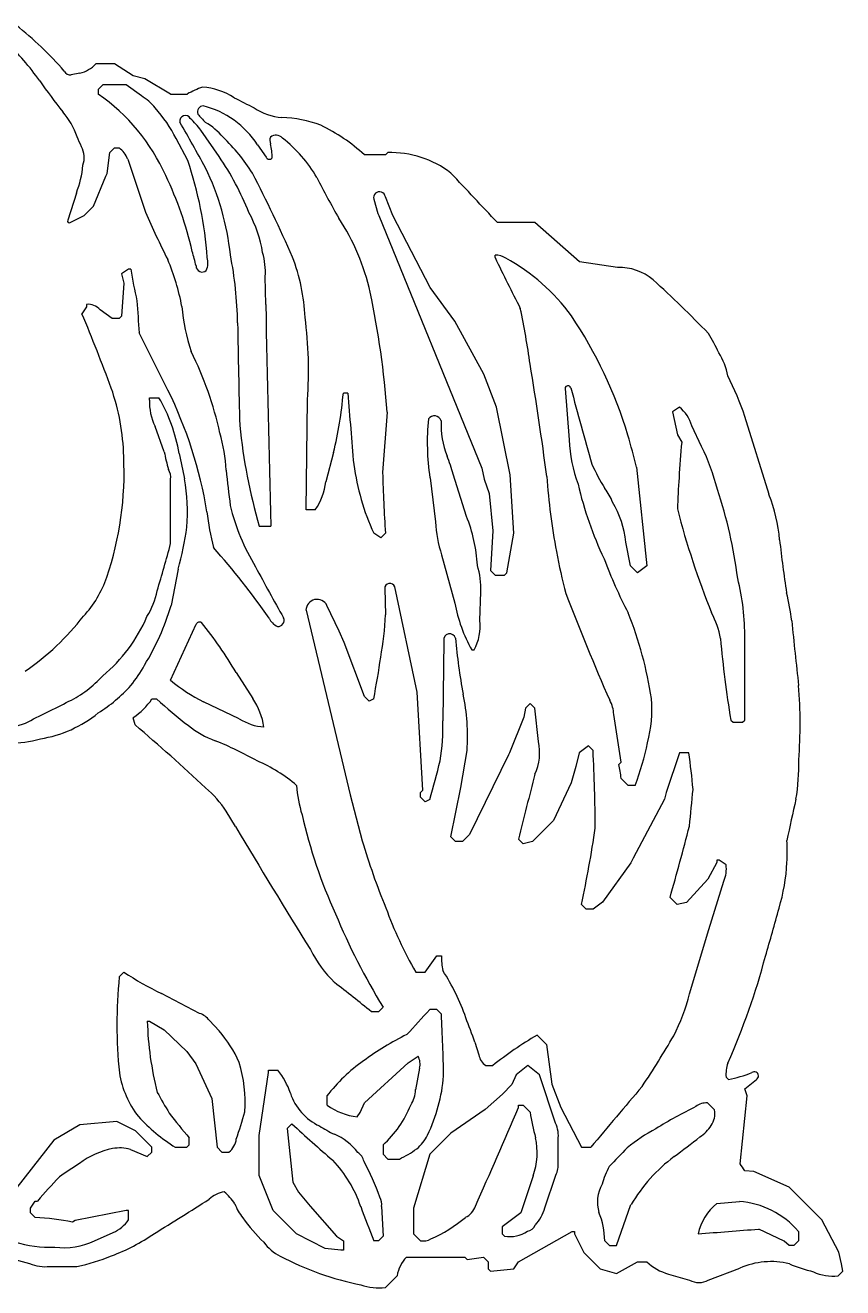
# Model space of a CAD drawing. Extents: x -1480 to 3301, y -477 to 1672.
# Drawn here: x 2815 to 3301, y 827 to 1577 of the extents above; entities that cross this region are included whole.
import ezdxf

# ---------------------------------------------------------------- set-up
doc = ezdxf.new("R2010")
doc.units = 0
doc.header["$MEASUREMENT"] = 0
doc.layers.add('WHITE', color=7, linetype='CONTINUOUS')

msp = doc.modelspace()

# ---------------------------------------------------------------- linework, layer by layer
at = {"layer": 'WHITE', "linetype": 'Continuous'}
for p, q in [((2868.5, 1554.09), (2857.4, 1554.09)), ((2879.45, 1546.87), (2868.5, 1554.09)), ((2847.87, 1548.49), (2842.7, 1547.52)), ((2886.42, 1545.23), (2879.45, 1546.87)), ((2901.79, 1536.05), (2886.42, 1545.23)), ((2861.56, 1541.6), (2858.79, 1538.83)), ((2858.79, 1538.83), (2858.79, 1536.05)), ((2875.43, 1541.6), (2861.56, 1541.6)), ((2884.38, 1535.09), (2875.43, 1541.6)), ((2911.97, 1496.63), (2905.09, 1509.69)), ((2930.6, 1499.06), (2919.83, 1514.62)), ((2864.06, 1489.03), (2865.72, 1501.37)), ((2865.72, 1501.37), (2868.5, 1504.15)), ((2868.5, 1504.15), (2871.27, 1504.15)), ((2953.49, 1505.98), (2958.6, 1498.69)), ((3030.8, 1501.37), (3029.41, 1499.99)), ((2876.25, 1497.55), (2886.92, 1466.02)), ((3029.41, 1499.99), (3016.93, 1499.99)), ((2856.01, 1469.47), (2863.36, 1487.36)), ((2863.36, 1487.36), (2864.06, 1489.03)), ((2845.79, 1477.35), (2840.75, 1461.14)), ((3022.47, 1473.63), (3024.97, 1465.17)), ((3033.85, 1464.06), (3029.41, 1475.02)), ((2842.14, 1459.76), (2850.46, 1463.92)), ((2850.46, 1463.92), (2856.01, 1469.47)), ((3024.97, 1465.17), (3025.53, 1464.06)), ((3025.53, 1464.06), (3086.76, 1313.84)), ((3056.1, 1421.16), (3033.85, 1464.06)), ((3118.19, 1459.76), (3096, 1459.76)), ((3144.82, 1436.51), (3118.19, 1459.76)), ((3094.61, 1438.95), (3094.61, 1440.34)), ((3167.45, 1433.19), (3144.82, 1436.51)), ((2876.82, 1432.01), (2872.66, 1429.24)), ((2872.66, 1429.24), (2874.04, 1423.69)), ((2878.21, 1432.01), (2876.82, 1432.01)), ((2958.35, 1411.21), (2958.01, 1427.69)), ((2874.04, 1423.69), (2872.66, 1404.27)), ((3070.71, 1401.28), (3056.1, 1421.16)), ((2851.85, 1411.2), (2851.85, 1409.82)), ((2851.85, 1409.82), (2849.08, 1405.66)), ((2867.11, 1402.88), (2859.83, 1408)), ((2871.27, 1402.88), (2867.11, 1402.88)), ((2872.66, 1404.27), (2871.27, 1402.88)), ((3087.95, 1369.73), (3070.71, 1401.28)), ((2900.15, 1360.27), (2883.14, 1394.33)), ((3095.46, 1350.06), (3087.95, 1369.73)), ((3007.21, 1358.49), (3004.44, 1358.49)), ((3136.22, 1361.27), (3138.75, 1330.65)), ((2889.3, 1355.72), (2894.85, 1355.72)), ((2889.3, 1354.33), (2889.3, 1355.72)), ((2982.25, 1289.13), (2983.16, 1354.54)), ((3103.68, 1309.89), (3095.46, 1350.06)), ((3204.2, 1350.17), (3200.03, 1347.39)), ((3030.47, 1347.13), (3027.78, 1311.24)), ((3200.03, 1347.39), (3203.09, 1333.66)), ((3257.46, 1298.18), (3243.15, 1344.59)), ((2898.01, 1323.55), (2892.55, 1338.7)), ((3217.38, 1326.73), (3211.62, 1339.04)), ((3203.09, 1333.66), (3205.58, 1329.36)), ((2998.62, 1323.11), (2994, 1305.78)), ((3086.76, 1313.84), (3088.23, 1307.26)), ((3178.74, 1314.54), (3184.78, 1255.84)), ((2901.79, 1269.07), (2901.79, 1307.26)), ((3055.96, 1308.17), (3059.18, 1281.92)), ((3077.59, 1285.24), (3069.79, 1310.25)), ((3088.23, 1307.26), (3091.19, 1298.8)), ((3105.71, 1275.26), (3103.68, 1309.89)), ((3091.19, 1298.8), (3093.22, 1276.65)), ((2987.79, 1289.13), (2982.25, 1289.13)), ((2954.5, 1279.42), (2961.44, 1279.42)), ((3026.64, 1272.49), (3022.47, 1275.26)), ((3029.41, 1275.26), (3026.64, 1272.49)), ((3093.22, 1276.65), (3091.83, 1253.07)), ((3101.54, 1251.68), (3105.71, 1275.26)), ((3175.07, 1255.84), (3172.42, 1269.96)), ((3062.86, 1262.48), (3070.68, 1233.78)), ((2906.33, 1253.96), (2902.07, 1232.21)), ((3091.83, 1253.07), (3094.61, 1250.29)), ((3179.23, 1251.68), (3175.07, 1255.84)), ((3184.78, 1255.84), (3179.23, 1251.68)), ((3094.61, 1250.29), (3100.16, 1250.29)), ((3100.16, 1250.29), (3101.54, 1251.68)), ((3029.05, 1242.32), (3029.41, 1226.71)), ((3048.3, 1180.82), (3034.96, 1243.35)), ((3085.65, 1223.41), (3086.13, 1240.44)), ((3001.94, 1217.14), (2994.73, 1232.26)), ((2982.25, 1229.48), (3008.47, 1119.84)), ((2901.79, 1187.87), (2917.05, 1221.16)), ((3005, 1210.34), (3001.94, 1217.14)), ((3016.93, 1178.16), (3005, 1210.34)), ((3064.09, 1211.45), (3063.57, 1163.81)), ((3243.04, 1164.28), (3243.04, 1212.58)), ((3080.74, 1205.9), (3082.12, 1205.9)), ((2940.71, 1192.44), (2950.57, 1176.97)), ((3019.7, 1175.38), (3016.93, 1178.16)), ((3051.61, 1122.67), (3048.3, 1180.82)), ((2890.69, 1176.77), (2893.47, 1176.77)), ((2942.57, 1165.01), (2921.35, 1175.07)), ((3022.47, 1176.77), (3019.7, 1175.38)), ((3112.64, 1171.22), (3111.81, 1165.95)), ((3115.42, 1174), (3112.64, 1171.22)), ((3118.19, 1171.22), (3115.42, 1174)), ((3120.39, 1151.45), (3118.19, 1171.22)), ((2880.7, 1161.37), (2879.59, 1165.67)), ((3111.81, 1165.95), (3103.21, 1144.73)), ((3169.52, 1139.32), (3165.17, 1167.58)), ((3234.71, 1164.28), (3236.1, 1162.9)), ((3236.1, 1162.9), (3241.65, 1162.9)), ((3241.65, 1162.9), (3243.04, 1164.28)), ((3150.1, 1149.03), (3144.55, 1144.86)), ((3152.87, 1146.25), (3150.1, 1149.03)), ((3074.38, 1124.11), (3077.96, 1146.21)), ((3102.65, 1143.62), (3079.35, 1096.31)), ((3103.21, 1144.73), (3102.65, 1143.62)), ((3144.55, 1144.86), (3142.67, 1136.66)), ((3204.2, 1144.86), (3196.36, 1121.16)), ((3209.74, 1144.86), (3204.2, 1144.86)), ((3142.67, 1136.66), (3139.9, 1126.95)), ((3168.13, 1137.93), (3169.52, 1139.32)), ((3139.9, 1126.95), (3129.29, 1104.64)), ((3173.68, 1125.44), (3169.52, 1129.6)), ((3177.84, 1125.44), (3173.68, 1125.44)), ((3008.47, 1119.84), (3015.58, 1092.56)), ((3050.22, 1121.28), (3051.61, 1122.67)), ((3050.22, 1118.51), (3050.22, 1121.28)), ((3052.99, 1115.73), (3050.22, 1118.51)), ((3068.25, 1094.93), (3074.38, 1124.11)), ((3196.36, 1121.16), (3195.38, 1117.24)), ((2940.4, 1100.93), (2934.88, 1110.08)), ((3055.77, 1117.12), (3052.99, 1115.73)), ((3195.38, 1117.24), (3176.73, 1082.3)), ((3129.29, 1104.64), (3116.8, 1092.15)), ((3079.35, 1096.31), (3075.19, 1092.15)), ((3071.03, 1092.15), (3068.25, 1094.93)), ((3075.19, 1092.15), (3071.03, 1092.15)), ((3111.25, 1090.76), (3108.48, 1093.54)), ((3116.8, 1092.15), (3111.25, 1090.76)), ((3176.73, 1082.3), (3175.34, 1079.53)), ((3226.39, 1081.05), (3226.39, 1079.67)), ((3227.78, 1081.05), (3226.39, 1081.05)), ((3231.94, 1078.28), (3227.78, 1081.05)), ((3175.34, 1079.53), (3158.42, 1056.08)), ((3226.39, 1079.67), (3221.16, 1069.74)), ((3221.16, 1069.74), (3208.5, 1055.81)), ((3221.64, 1039.89), (3230.61, 1068.49)), ((3202.81, 1054.7), (3198.65, 1058.86)), ((3148.71, 1051.92), (3145.93, 1054.7)), ((3152.87, 1051.92), (3148.71, 1051.92)), ((3158.42, 1056.08), (3152.87, 1051.92)), ((3208.5, 1055.81), (3202.81, 1054.7)), ((3210.26, 1001.59), (3221.64, 1039.89)), ((3052.99, 1014.47), (3059.93, 1024.18)), ((3059.93, 1024.18), (3062.7, 1024.18)), ((2874.04, 1014.47), (2871.27, 1011.69)), ((3047.44, 1014.47), (3052.99, 1014.47)), ((2919.04, 989.97), (2896.31, 1001.84)), ((3025.25, 990.89), (3021.09, 990.89)), ((3028.02, 993.66), (3025.25, 990.89)), ((3059.93, 992.27), (3055.77, 992.27)), ((3062.7, 989.5), (3059.93, 992.27)), ((2887.92, 985.34), (2889.3, 985.34)), ((2889.3, 985.34), (2897.9, 980.13)), ((2930.55, 979.56), (2924.85, 985.69)), ((2897.9, 980.13), (2911.5, 967.3)), ((3119.58, 977.01), (3125.13, 971.47)), ((3082.6, 972.82), (3085.06, 965.43)), ((3125.13, 971.47), (3128.46, 947.98)), ((2911.5, 967.3), (2916.71, 960.1)), ((2916.71, 960.1), (2926.2, 939.47)), ((3016.93, 936.79), (3043.03, 960.7)), ((3043.03, 960.7), (3048.83, 964.53)), ((2954.5, 917.36), (2960.05, 954.82)), ((2960.05, 956.21), (2965.6, 956.21)), ((2960.05, 954.82), (2960.05, 956.21)), ((3049.69, 957.41), (3047.41, 944.68)), ((3089.06, 958.98), (3093.22, 958.98)), ((3107.09, 953.43), (3104.6, 947.74)), ((3114.03, 958.98), (3107.09, 953.43)), ((3120.96, 953.43), (3114.03, 958.98)), ((3130.53, 924.72), (3120.96, 953.43)), ((3104.6, 947.74), (3099.07, 941.99)), ((3128.46, 947.98), (3133.73, 934.15)), ((3233.33, 950.66), (3231.94, 952.04)), ((3243.04, 945.11), (3249.97, 950.66)), ((3244.42, 940.95), (3243.04, 945.11)), ((2926.2, 939.47), (2929.53, 910.43)), ((2994.73, 940.95), (2994.73, 935.4)), ((3099.07, 941.99), (3088.76, 932.97)), ((3240.26, 900.72), (3244.42, 940.95)), ((3012.76, 928.46), (3014.47, 931.02)), ((3014.47, 931.02), (3016.93, 936.79)), ((3088.76, 932.97), (3068.25, 918.75)), ((3108.48, 935.4), (3111.25, 935.4)), ((3108.48, 934.01), (3108.48, 935.4)), ((3111.25, 935.4), (3115.42, 931.24)), ((3133.73, 934.15), (3145.93, 910.43)), ((3225, 932.62), (3220.84, 936.79)), ((2847.76, 923.7), (2832.43, 914.59)), ((2869.88, 925.69), (2847.76, 923.7)), ((2880.98, 920.14), (2869.88, 925.69)), ((2973.92, 924.3), (2971.15, 921.53)), ((2890.69, 910.43), (2880.98, 920.14)), ((2912.89, 911.82), (2912.89, 915.98)), ((2954.5, 893.78), (2954.5, 917.36)), ((2971.15, 921.53), (2974.41, 889.74)), ((3068.25, 918.75), (3055.77, 906.27)), ((2832.43, 914.59), (2801.91, 875.75)), ((2877.9, 909.06), (2887.92, 904.88)), ((2887.92, 904.88), (2890.69, 907.65)), ((2890.69, 907.65), (2890.69, 910.43)), ((2904.56, 910.43), (2911.5, 910.43)), ((2911.5, 910.43), (2912.89, 911.82)), ((2929.53, 910.43), (2932.31, 907.65)), ((2932.31, 907.65), (2936.47, 907.65)), ((3028.02, 911.82), (3028.02, 906.27)), ((3132.06, 901.42), (3132.06, 914.88)), ((3145.93, 910.43), (3151.48, 910.43)), ((3028.02, 906.27), (3030.8, 903.49)), ((3030.8, 903.49), (3037.73, 903.49)), ((3055.77, 906.27), (3046.06, 874.36)), ((2962.82, 872.97), (2954.5, 893.78)), ((3117.28, 893.5), (3109.87, 871.59)), ((3124.14, 874.52), (3130.71, 893.95)), ((3248.48, 896.02), (3243.04, 896.56)), ((3269.39, 886.85), (3248.48, 896.02)), ((2974.41, 889.74), (2977.76, 883.86)), ((3288.81, 867.43), (3269.39, 886.85)), ((2818.56, 874.36), (2821.33, 878.52)), ((2821.33, 878.52), (2822.72, 878.52)), ((2977.76, 883.86), (2984.68, 875.46)), ((3226.39, 877.14), (3239.84, 878.26)), ((2818.56, 871.59), (2818.56, 874.36)), ((2821.33, 868.81), (2818.56, 871.59)), ((2875.43, 872.97), (2845.02, 866.89)), ((2876.82, 872.97), (2875.43, 872.97)), ((2876.82, 867.43), (2876.82, 872.97)), ((2976.7, 859.1), (2962.82, 872.97)), ((2984.68, 875.46), (3000.28, 857.72)), ((3027.21, 875.18), (3028.02, 857.72)), ((3046.06, 874.36), (3046.06, 859.1)), ((3109.87, 871.59), (3098.77, 863.26)), ((3166.74, 852.17), (3175.42, 876.38)), ((2845.02, 866.89), (2843.53, 866.04)), ((3098.77, 863.26), (3098.77, 859.1)), ((3298.94, 848.14), (3288.81, 867.43)), ((2856.5, 854.96), (2867.58, 859.81)), ((2993.57, 850.42), (2976.7, 859.1)), ((3000.28, 857.72), (3004.44, 854.94)), ((3028.02, 857.72), (3025.25, 854.94)), ((3046.06, 859.1), (3050.22, 854.94)), ((3098.77, 859.1), (3100.16, 857.72)), ((3108.48, 842.46), (3140.39, 860.49)), ((3140.39, 860.49), (3141.77, 860.49)), ((3141.77, 860.49), (3141.77, 859.1)), ((3141.77, 859.1), (3147.32, 848)), ((3266.41, 854.62), (3251.36, 861.88)), ((3274.94, 860.49), (3274.94, 854.94)), ((3003.05, 849.39), (2993.57, 850.42)), ((3004.44, 849.39), (3003.05, 849.39)), ((3004.44, 854.94), (3004.44, 849.39)), ((3025.25, 854.94), (3022.47, 854.94)), ((3147.32, 848), (3157.03, 838.29)), ((3159.81, 854.94), (3162.58, 852.17)), ((3162.58, 852.17), (3166.74, 852.17)), ((3269.39, 852.17), (3266.41, 854.62)), ((3272.17, 852.17), (3269.39, 852.17)), ((3274.94, 854.94), (3272.17, 852.17)), ((3300.45, 841.18), (3298.94, 848.14)), ((3041.89, 845.23), (3076.57, 845.23)), ((3076.57, 845.23), (3077.96, 843.84)), ((3077.96, 843.84), (3087.67, 845.23)), ((3087.67, 845.23), (3090.45, 842.46)), ((3090.45, 842.46), (3090.45, 838.29)), ((3105.71, 838.29), (3108.48, 842.46)), ((3166.74, 835.52), (3179.23, 842.46)), ((3179.23, 842.46), (3184.78, 842.46)), ((3301.3, 836.91), (3300.45, 841.18)), ((2829.9, 839.68), (2846.1, 839.68)), ((3029.41, 827.2), (3036.35, 834.13)), ((3090.45, 838.29), (3091.83, 836.91)), ((3091.83, 836.91), (3105.71, 838.29)), ((3157.03, 838.29), (3166.74, 835.52)), ((3197.69, 835.13), (3210.29, 831.52)), ((3221.38, 831.55), (3240.16, 838.64)), ((3298.53, 834.13), (3301.3, 836.91))]:
    msp.add_line(p, q, dxfattribs=at)
for centre, radius, start, end in [((2681.2, 1412.84), 208.63, 41.03698, 51.89323), ((2689.2, 1448.35), 165.25, 35.36311, 45.98541), ((2842.87, 1567.92), 20.06, 284.44228, 316.40656), ((2842.06, 1551.23), 3.77, 202.05184, 279.69742), ((3314.99, 1892.95), 602.4, 215.40002, 217.58598), ((2938.45, 1488.32), 54.81, 108.83515, 119.17328), ((2918.32, 1501.6), 38.67, 56.81106, 86.38946), ((2792.28, 1440.06), 116.77, 24.05145, 55.28592), ((2867.37, 1507), 32.84, 39.56945, 58.80523), ((2904.28, 1743.61), 207.58, 269.31157, 272.05795), ((4055.32, 3723.43), 2457.41, 242.99501, 243.30515), ((2806.52, 1497.61), 41.78, 18.2868, 41.89008), ((2823.41, 1467.43), 91.96, 27.35276, 41.12715), ((2910.54, 1520.13), 3.28, 26.42209, 192.73879), ((2921.27, 1525.5), 3.62, 90.96488, 200.17911), ((3076.35, 1668.07), 214, 222.22423, 224.0494), ((2907.63, 1476.08), 54.75, 33.11189, 75.64393), ((2971.18, 1558.05), 36.05, 236.63099, 264.82706), ((1496.01, 711.99), 1625.97, 28.68225, 29.77372), ((2879.34, 1484.11), 50.7, 36.99844, 47.67439), ((2900.58, 1482.36), 42.95, 40.92419, 59.25435), ((2966.02, 1451.68), 70.5, 69.26598, 88.44539), ((2946.43, 1424.14), 103.55, 47.09305, 64.51603), ((2680.72, 1434.56), 182.16, 22.68335, 24.7163), ((2855.28, 1429.86), 112.02, 31.92949, 46.04548), ((2966.73, 1508.57), 5.96, 160.98764, 200.22775), ((2964.41, 1506.29), 5.37, 43.59468, 128.15295), ((2915.8, 1443.7), 84.56, 30.41249, 51.62645), ((2837.12, 1498.43), 13.3, 339.77811, 28.64919), ((2862.29, 1492.18), 14.96, 21.04211, 53.12236), ((2931.41, 1498.95), 30.67, 358.61748, 14.27205), ((3032.38, 1442.07), 59.32, 52.59945, 91.5328), ((2792.14, 1498.46), 57.65, 338.52221, 355.39664), ((2695.55, 1423.39), 228.48, 3.90679, 18.6976), ((2790.61, 1403.48), 169.51, 21.53714, 34.32414), ((2960.46, 1499.35), 1.97, 199.44264, 324.74608), ((2703.14, 1393.89), 217.08, 12.98938, 25.59189), ((2783.83, 1424.62), 154.31, 5.92049, 26.04714), ((2307.68, 1151.05), 726.16, 23.38986, 27.74426), ((3464.97, 1728.24), 534.08, 206.91191, 209.8555), ((-17233.73, -17558.11), 27838.41, 43.090459, 43.173491), ((3025.9, 1474.55), 3.54, 7.5993, 195.02056), ((3336.45, 1658.39), 488.97, 203.16758, 206.82071), ((2886.73, 1431.28), 70.53, 8.6863, 29.21076), ((2841.55, 1460.56), 0.993, 143.90615, 306.09385), ((2888.53, 1388.37), 135.28, 12.81742, 33.16192), ((2482.88, 1326.76), 447.08, 13.87999, 15.02733), ((2714.8, 1396.52), 226.82, 0.91874, 11.18793), ((2917.81, 1430.47), 40.3, 356.04164, 16.53219), ((3095.43, 1430.91), 9.46, 53.9879, 94.97442), ((2780.5, 1386.63), 130.06, 10.30343, 23.15357), ((2920.49, 1433.99), 3.6, 179.64491, 313.82452), ((2913.63, 1435.83), 10.36, 334.65381, 17.60699), ((2870.09, 1398.69), 111.72, 2.45939, 21.33218), ((4806.59, 2273.66), 1904.64, 205.9926, 207.00536), ((3046.39, 1336.95), 115.35, 35.71936, 61.74598), ((3168.08, 1401.11), 32.09, 50.25056, 91.11594), ((3121.14, 1468.56), 245.67, 188.55567, 192.99549), ((2700.44, 889.89), 724.89, 44.05283, 47.66866), ((2496.58, 1308.31), 535.3, 4.15827, 11.86625), ((2852.66, 1401.68), 9.56, 41.41692, 94.86119), ((3695.6, 1462.83), 815.34, 183.48158, 184.81908), ((14238.24, 1609.39), 11281.63, 181.006536, 181.676042), ((1846.21, 984.36), 1087.76, 20.28524, 22.7868), ((3013.97, 1418.06), 105.82, 184.42971, 199.26466), ((2734.69, 1371.67), 249.06, 356.05555, 7.33754), ((2649.01, 1310.75), 470.94, 7.91892, 12.01868), ((2919.6, 1256.36), 265.47, 16.89787, 33.86586), ((10223.4, 1519.74), 7282.79, 180.940768, 181.420519), ((3127.66, 1336.13), 110.14, 24.86473, 31.64826), ((2715.65, 1286.1), 220.89, 12.72913, 26.0622), ((3192.99, 1360.8), 40.81, 11.17934, 32.02923), ((1092.66, 1040.19), 2050.43, 7.5315, 9.41583), ((3040.57, 1273.82), 214.58, 19.25497, 26.24542), ((2739.93, 1317.49), 134.01, 1.39725, 19.16537), ((2667.13, 1245.51), 259.74, 9.42211, 26.21944), ((2769.55, 1378.94), 235.78, 346.30283, 355.02379), ((-2565.54, 869.33), 5594.19, 4.58012, 5.0164), ((3137.97, 1361.11), 1.76, 18.09946, 174.81399), ((9002.18, 2942.41), 6071.92, 195.090134, 195.533891), ((2919.32, 1352.41), 30.08, 176.34888, 207.11684), ((2808.4, 1305.63), 99.91, 9.83098, 30.0864), ((3190.02, 1332.67), 22.53, 16.4253, 50.98796), ((3191.13, 1329.17), 136.8, 174.12438, 188.83132), ((3058.56, 1340.67), 4.31, 19.37802, 144.50496), ((3281.18, 1374.13), 340.13, 185.89596, 196.16799), ((3112.83, 1339.55), 50.28, 177.08502, 201.54754), ((2830.3, 1306.61), 104.67, 3.31122, 15.61283), ((3224.46, 1333.96), 85.77, 182.21097, 200.15877), ((2609.17, 1170.97), 587.38, 14.14807, 16.06615), ((3886.33, 1267.67), 683.54, 174.82176, 176.60108), ((2680.44, 1311.34), 193.68, 341.27593, 2.78798), ((2989.18, 1340.11), 92.66, 190.29575, 196.91072), ((4468.98, 1637.08), 1593.45, 191.37914, 191.93477), ((2973.1, 1283.08), 100.43, 15.69445, 22.23105), ((3095.17, 1266.95), 136.05, 14.62953, 26.0686), ((2892.47, 1308.35), 9.38, 353.29911, 30.82375), ((5088.08, 1548.56), 2166.17, 186.25224, 186.81002), ((3149.23, 1333.68), 139.57, 187.25917, 204.74451), ((3310.36, 1391.98), 175.46, 205.55108, 210.93286), ((2794.12, 1286.98), 117.66, 355.98804, 10.07042), ((2956.41, 1310.31), 37.86, 325.99158, 353.12445), ((4118.8, 1342.73), 1091.48, 181.65315, 183.54386), ((3498.22, 1333.75), 373.64, 183.80626, 190.69724), ((3525.8, 1281.92), 322.87, 175.33195, 178.62796), ((3356.9, 1353.92), 218.65, 193.09058, 205.41895), ((3140.11, 1285.11), 25.84, 19.28249, 40.18593), ((2950.18, 1210.35), 291.2, 7.51518, 18.20155), ((3169, 1263.24), 95.1, 4.84648, 21.55763), ((3063.92, 1322.8), 130.49, 193.78795, 211.15261), ((3113.17, 1263.32), 59.62, 6.39999, 30.56874), ((3063.62, 1302.75), 141.02, 185.99103, 194.82179), ((2993.44, 1251.14), 90.81, 3.17354, 22.05799), ((3682.99, 1413.37), 495.67, 194.45467, 201.96922), ((2652.18, 1319.81), 262.55, 345.47385, 351.00191), ((3134.78, 1286.19), 75.72, 183.23526, 198.24676), ((1924.22, 1532.95), 1012.55, 343.24867, 344.89359), ((3917.01, 1341.68), 657.03, 186.15129, 188.91677), ((2592.94, 969.02), 447.65, 34.85782, 41.67737), ((3470.55, 1328.06), 345.4, 190.62173, 194.88117), ((3427.64, 1360.41), 286.37, 200.51112, 207.56878), ((4266.05, 1957.28), 1489.58, 208.11633, 209.44652), ((3039.6, 1242.44), 46.57, 357.52849, 17.13595), ((2801.84, 1270.53), 65.61, 317.15602, 340.99382), ((3032.06, 1242.49), 3.02, 16.52972, 183.40184), ((3098.48, 1214), 144.57, 359.43819, 13.78025), ((2843.9, 1251.89), 51.06, 329.1468, 347.8181), ((4425.88, 1732.25), 1380.16, 200.92405, 203.7678), ((3142.38, 1208.51), 129.39, 6.52911, 14.01274), ((2758.47, 1275.2), 149.89, 328.49645, 343.33507), ((2988.82, 1229.36), 6.58, 26.13776, 178.91986), ((3161.7, 1250.86), 92.61, 190.62821, 209.04258), ((2725.17, 1323.47), 158.39, 304.7104, 321.97845), ((2802.35, 1262.25), 92.88, 309.50061, 336.82371), ((2969.17, 1228.79), 9.72, 203.7568, 246.33906), ((2965.6, 1223.49), 3.62, 264.70087, 24.41906), ((2877.47, 1230.76), 151.99, 348.96122, 358.47223), ((3055.54, 1220.37), 30.27, 331.44718, 5.76535), ((2962.93, 1143.55), 227.1, 8.46757, 21.79922), ((3178, 1203.64), 51.42, 10.0843, 28.19868), ((5797.84, 1475.54), 2539.46, 185.70233, 186.57466), ((2918.99, 1220.4), 2.09, 56.25162, 158.661), ((2739.6, 1075.21), 232.78, 30.23812, 39.13686), ((3067.6, 1211.94), 3.54, 14.61971, 188.00016), ((3432.68, 1246.56), 363.22, 185.32691, 190.62118), ((3896.22, 1272.08), 670.23, 185.08788, 189.25556), ((2615.74, 1257.84), 414.73, 348.72771, 352.21476), ((2818.36, 1234.01), 77.4, 320.56227, 331.33002), ((2811.98, 1235.2), 66.6, 296.16739, 317.94765), ((2968.24, 1268.09), 104.17, 230.36547, 243.25265), ((2812.81, 1242.68), 87.25, 301.78271, 318.47732), ((2955.61, 1154.65), 122.63, 356.05403, 11.74234), ((3004.67, 1162.46), 271.32, 355.38615, 4.71771), ((1754.72, 3317.39), 2401.83, 296.20833, 296.89891), ((2855.03, 1201.34), 43.31, 304.56048, 325.43952), ((3100.33, 1405.32), 308.27, 227.85194, 232.42194), ((2916.68, 1153.71), 41.1, 8.97899, 34.46187), ((3147.47, 1167.09), 17.71, 1.57044, 30.20111), ((3110.54, 1170.37), 77.29, 345.32673, 4.90916), ((2812.89, 1224.71), 72.54, 279.09633, 309.22407), ((2959.65, 1191.84), 31.8, 237.50963, 265.71217), ((2959.09, 1158.99), 104.59, 349.59925, 2.64176), ((2803.55, 1189.19), 29.24, 263.72647, 294.02689), ((1907.63, 26.76), 1494.73, 47.23213, 49.38286), ((2949.44, 1207.87), 59.77, 231.62205, 249.30505), ((2803.37, 1233.48), 83.1, 271.50517, 284.63003), ((2850.48, 957.98), 209.01, 60.54523, 68.13371), ((3091.14, 1144.77), 30, 334.97966, 12.86173), ((3031.19, 1182.45), 157.34, 338.7569, 348.39243), ((2679.13, 1231.02), 393.49, 343.17453, 346.64128), ((2057.5, 1091.67), 1096.72, 0.44052, 2.85251), ((2885.82, 1095.84), 327.61, 4.77, 8.60599), ((3145.21, 1137.81), 129.94, 350.85521, 1.24598), ((2916.28, 1054.16), 93.44, 49.71566, 66.68999), ((3118.67, 1125.41), 51.02, 4.71936, 14.20528), ((3048.24, 1129.51), 71.66, 183.24961, 197.47635), ((8799.1, -339.28), 5868.23, 165.479083, 165.867517), ((2874.99, 1069.83), 72.16, 33.90684, 48.71591), ((1825.49, 1247.17), 1392.35, 353.98365, 354.88714), ((4178.31, 905.53), 929.24, 166.83556, 168.38497), ((3284.7, 1177.95), 312.74, 192.92703, 204.3366), ((6388.85, 3150.33), 4011.47, 210.72276, 211.94411), ((2483.6, 1198.67), 677.8, 347.7362, 351.63842), ((1075.22, 1659.04), 2206.62, 344.21722, 345.35743), ((3442.67, 1221.46), 446.12, 196.79352, 202.21978), ((3146.11, 1085.79), 122.18, 357.12202, 3.2056), ((3213.64, 1075.78), 18.47, 336.7471, 7.77456), ((3151.27, 1085.86), 117.03, 343.40877, 356.96015), ((3264.97, 1138.62), 250.46, 200.0495, 209.71565), ((1213.8, 1616.62), 2125.86, 343.81418, 344.60991), ((3388.08, 1212.28), 421.23, 202.79598, 211.26489), ((3052.86, 1062.83), 76.45, 207.19421, 225.50039), ((3112.95, 1024.79), 50.25, 180.69764, 190.793), ((2833.45, 1136.88), 436.77, 336.17907, 345.02662), ((2975.89, 1168.08), 184.31, 236.45375, 244.41922), ((2958.68, 946.86), 125.3, 18.9006, 33.15161), ((3160.25, 983.33), 290.37, 174.39473, 185.67815), ((2644.34, 541.45), 586.46, 50.02856, 52.75547), ((3103.81, 1027.93), 109.66, 332.17659, 346.10226), ((1596.53, 2312.05), 1967.53, 317.28658, 317.87293), ((3086.48, 991.44), 198.66, 181.75973, 194.09295), ((2915.21, 978.69), 11.91, 35.98356, 71.27038), ((2086.85, 934.69), 977.39, 1.06528, 3.21445), ((2786.3, 872.36), 312.86, 18.72883, 21.58296), ((2872.19, 928.82), 77.34, 24.49474, 41.00442), ((3118.31, 823.05), 172.11, 116.25265, 126.29882), ((3225.07, 794.56), 210.76, 120.03528, 128.7254), ((2757.8, 1231.04), 510.79, 326.16135, 330.14294), ((2860.71, 936.79), 85.33, 356.49044, 16.40332), ((3074.17, 879.87), 100.21, 125.18656, 142.44245), ((3041.01, 959.98), 9.05, 343.5368, 30.21659), ((3093.56, 966.23), 8.53, 185.42438, 238.19839), ((3251.24, 953.86), 19.38, 160.04094, 185.37447), ((2929.57, 964.53), 59.1, 189.67203, 217.36101), ((2930.66, 928.46), 44.61, 18.57837, 38.45067), ((2963.85, 961.3), 100.58, 334.30618, 355.18695), ((3218.39, 1025.66), 76.48, 281.2659, 292.13259), ((3248.7, 952.82), 2.5, 300.48484, 126.89529), ((12912.37, -7312.19), 12762.7, 139.676394, 139.889042), ((3451.86, 1258.2), 640.89, 209.45329, 210.72553), ((3004.34, 953.02), 33.05, 198.23971, 244.77427), ((3029.34, 945.45), 18.09, 326.80708, 357.56809), ((3227.81, 1182.91), 412.83, 217.64745, 220.28489), ((2664.52, 1009.98), 292.08, 341.0898, 344.42587), ((3017.66, 968.11), 39.94, 234.96653, 262.95845), ((2984.45, 959.6), 64.67, 312.36092, 338.16152), ((-29.61, 2269.34), 3410.38, 335.8768, 336.94916), ((3463.16, 996.99), 353.91, 190.70717, 193.20304), ((3334.18, 689.32), 273.2, 116.08758, 121.81337), ((3220.17, 926.88), 9.93, 86.13049, 128.15363), ((3213.47, 930.21), 11.78, 324.92727, 11.81557), ((2967.03, 1008.03), 115.88, 223.22552, 237.38002), ((3560.83, 1560.89), 865.86, 227.32506, 229.47375), ((3049.42, 1018.29), 112.06, 238.13243, 243.31763), ((3115.84, 917.4), 16.42, 351.15953, 26.48412), ((3203.81, 935.81), 22.92, 303.22481, 327.34951), ((2929.78, 916.54), 11.12, 306.9347, 353.6882), ((2985.48, 886.19), 34.76, 37.66256, 66.93365), ((3031.54, 929.16), 25.65, 310.03318, 333.44176), ((3079.55, 907.08), 40.1, 340.19359, 13.0747), ((3239.5, 829.83), 104.08, 118.29793, 129.56707), ((2868.55, 1355.59), 560.06, 306.41815, 308.3929), ((2875.78, 864.48), 45.95, 100.60869, 127.71554), ((2871.54, 889.76), 20.32, 71.76196, 101.99998), ((3014.11, 955.65), 57.26, 294.36213, 306.3321), ((3688.13, 399.65), 725.04, 135.25233, 136.46222), ((2940.35, 748.28), 178.5, 121.28135, 125.91731), ((2944.46, 851.68), 74.13, 18.47804, 43.53453), ((3007.48, 899.56), 9.61, 15.17741, 54.97606), ((2871, 824.67), 165.03, 19.8941, 27.96905), ((3119.1, 899.91), 13.05, 332.83662, 6.64681), ((3261.99, 824.42), 100.96, 127.13192, 149.02421), ((3199.55, 870.57), 50.66, 30.86066, 36.51948), ((3057.25, 679.72), 307.46, 136.11879, 139.71283), ((3203.27, 876.35), 46.65, 150.83071, 164.96279), ((3177.29, 877.81), 21.83, 150.83596, 196.12917), ((1002.17, 3923.46), 3600.19, 301.66513, 302.27594), ((2936.46, 867.26), 17.04, 99.34677, 133.81914), ((2910.67, 857.65), 35.05, 33.32752, 48.93286), ((3016.49, 876.14), 10.76, 354.87586, 25.8495), ((3236.17, 827.45), 50.94, 40.44034, 85.87511), ((2964.51, 885.49), 26.01, 199.27259, 220.46555), ((3770.19, 1151.19), 804.26, 200.07098, 201.61362), ((3072.46, 878.84), 10.99, 294.5111, 342.37122), ((3100.14, 881.06), 24.88, 317.7906, 344.75389), ((3116.61, 854.73), 43.2, 0.28603, 23.2021), ((3247.99, 851.41), 33.59, 130.02171, 166.76329), ((2829.57, 916.14), 65.07, 230.34499, 272.92898), ((2810.4, 691.18), 177.97, 79.2721, 86.47787), ((2858.16, 880.66), 22.88, 294.31163, 324.64823), ((3023.15, 922.86), 95.36, 214.67049, 226.21736), ((3021.19, 935.25), 86.77, 293.98756, 310.0561), ((3112.76, 866.68), 6.25, 280.33477, 338.14134), ((2826.79, 953.68), 114.84, 290.31332, 304.66453), ((3051.84, 864.46), 9.65, 260.32923, 298.58948), ((3103.52, 876.2), 18.79, 259.68361, 303.46728), ((3006.55, 3808.61), 2956.88, 274.04823, 274.74918), ((2838.41, 892.06), 41.28, 262.32039, 296.0012), ((2980.19, 871.32), 28.81, 216.93982, 242.36484), ((2947.67, 1331.7), 507.21, 253.12727, 255.18516), ((2827.15, 863.34), 23.81, 247.34499, 276.62492), ((2824.47, 946.82), 109.3, 281.41048, 292.70168), ((3050.78, 1005.64), 180.55, 242.28917, 258.54752), ((3059.01, 829.74), 23.09, 137.84694, 169.02296), ((3206.35, 865.45), 31.53, 226.82992, 254.05722), ((3258.54, 797.22), 45.32, 75.94318, 113.92878), ((3325.71, 987.44), 156.67, 248.9951, 254.49865), ((3295.39, 861.71), 27.75, 245.41183, 276.49619), ((3025.75, 862.74), 35.73, 252.38465, 275.88476), ((3215.81, 841.44), 11.36, 240.87532, 299.37591)]:
    msp.add_arc(centre, radius, start, end, dxfattribs=at)

doc.saveas('drawing.dxf')
